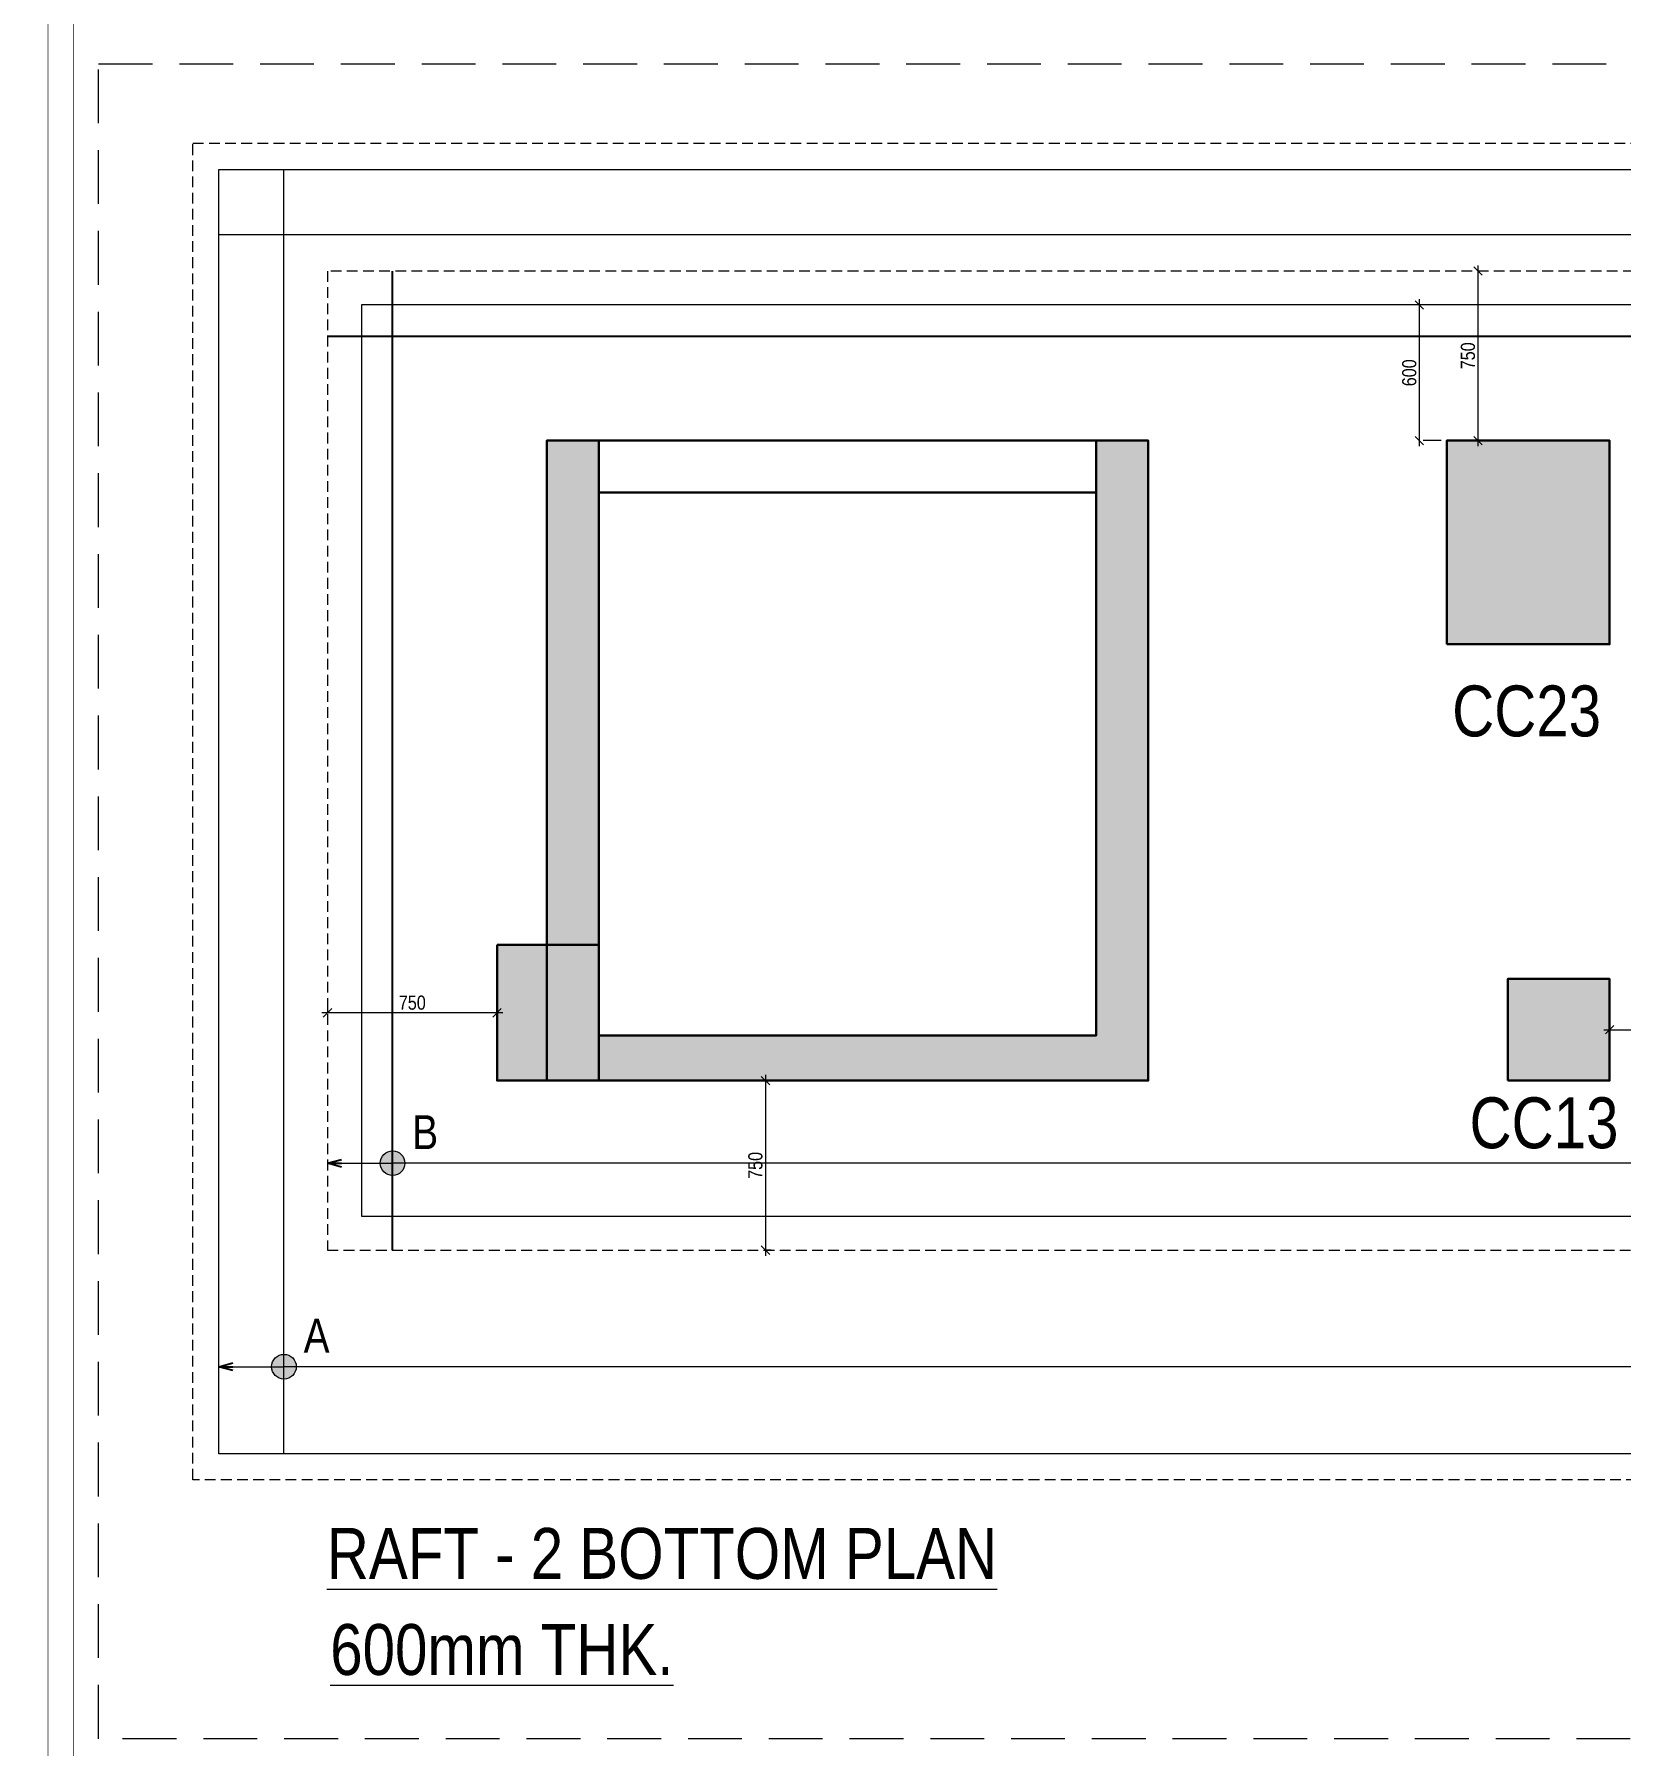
# Model space of a CAD drawing. Header units: millimetres. Extents: x 1112055 to 3390982, y -148532 to 766891.
# Drawn here: x 2383569 to 2411635, y 307215 to 337488 of the extents above; entities that cross this region are included whole.
import ezdxf

# ---------------------------------------------------------------- set-up
doc = ezdxf.new("R2010")
doc.units = ezdxf.units.MM
doc.header["$PDMODE"] = 35
doc.header["$PDSIZE"] = -25
doc.linetypes.add('Hidden', pattern=[9.525, 6.35, -3.175])
for name, color, linetype, lineweight in [('B COL. NO.', 3, 'Continuous', 20), ('B FINAL COLUMN', 1, 'Continuous', 30), ('B FOOTING', 49, 'Continuous', 20), ('B P.C.C', 251, 'Continuous', 0), ('B STEEL', 34, 'Continuous', 15), ('B STEEL TEXT', 7, 'Continuous', 15), ('B TITLE BLOCK', 250, 'Continuous', 0), ('B-REINF-1', 32, 'Continuous', 30), ('B-ST DIM', 250, 'Continuous', 18), ('g-sol250', 250, 'Continuous', 5)]:
    doc.layers.add(name, color=color, linetype=linetype, lineweight=lineweight)
doc.styles.add('ARIAL', font='arial.ttf')
doc.styles.add('Q1', font='g13f12d.shx', dxfattribs={"width": 0.8})
doc.styles.add('SWINC', font='swissc.ttf')
doc.dimstyles.new('BH-STD', dxfattribs={"dimscale": 0, "dimtxt": 230, "dimasz": 125, "dimexe": 0, "dimexo": 100, "dimgap": 50, "dimtad": 1, "dimdec": 0, "dimzin": 1, "dimdsep": 46, "dimtxsty": 'Q1', "dimblk": 'ARCHTICK', "dimcen": 1, "dimdle": 100, "dimclrd": 250, "dimclre": 250, "dimclrt": 256, "dimadec": 0, "dimazin": 0, "dimtfac": 1, "dimtdec": 0, "dimtix": 1, "dimtofl": 0, "dimtmove": 0, "dimatfit": 2, "dimfxl": 1, "dimtolj": 1, "dimtzin": 0, "dimlwd": 9, "dimlwe": 9, "dimarcsym": 0})
doc.dimstyles.new('DIM 1', dxfattribs={"dimscale": 0, "dimtxt": 230, "dimasz": 150, "dimexe": 0.18, "dimexo": 0.0625, "dimgap": 0.5, "dimtad": 1, "dimdec": 0, "dimzin": 0, "dimdsep": 46, "dimtxsty": 'ARIAL', "dimblk": 'OBLIQUE', "dimcen": 6, "dimse1": 1, "dimse2": 1, "dimclrd": 256, "dimclrt": 256, "dimadec": 0, "dimazin": 2, "dimtfac": 0.75, "dimtdec": 0, "dimtix": 1, "dimtofl": 0, "dimtmove": 1, "dimatfit": 3, "dimldrblk": 'OPEN30', "dimfxl": 0.18, "dimfrac": 1, "dimtolj": 1, "dimtzin": 0, "dimlwd": -1, "dimarcsym": 0})

# ---------------------------------------------------------------- blocks, each defined once
blk = doc.blocks.new('_Oblique')
at = {"color": 0, "linetype": 'ByBlock', "lineweight": -2}
blk.add_line((-0.5, -0.5), (0.5, 0.5), dxfattribs=at)
blk = doc.blocks.new('_Open30')
at = {"color": 0, "linetype": 'ByBlock', "lineweight": -2}
for p, q in [((-1, 0.27), (0, 0)), ((0, 0), (-1, -0.27)), ((0, 0), (-1, 0))]:
    blk.add_line(p, q, dxfattribs=at)
blk = doc.blocks.new('*D1271')
at = {"layer": 'B-ST DIM', "color": 7, "lineweight": 9, "ltscale": 50, "transparency": 16777216}
for p, q in [((2409110, 330200), (2409110, 333400)), ((2409232, 333300), (2409110, 333300))]:
    blk.add_line(p, q, dxfattribs=at)
at = {"layer": 'B-ST DIM', "color": 7, "linetype": 'Hidden', "lineweight": 9, "ltscale": 50, "transparency": 16777216}
blk.add_line((2409232, 330300), (2409110, 330300), dxfattribs=at)
at = {"layer": 'Defpoints', "color": 0, "ltscale": 50, "transparency": 16777216}
for p in [(2409110, 333300), (2409332, 333300), (2409332, 330300)]:
    blk.add_point(p, dxfattribs=at)
at = {"layer": 'B-ST DIM', "color": 7, "lineweight": 9, "ltscale": 50, "transparency": 16777216, "xscale": 150, "yscale": 150, "zscale": 150}
for p, rotation in [((2409110, 333300), 90), ((2409110, 330300), 270)]:
    blk.add_blockref('_Oblique', p, dxfattribs=dict(at, rotation=rotation))
at = {"layer": 'B-ST DIM', "color": 7, "ltscale": 50, "transparency": 16777216, "insert": (2408932, 331800), "char_height": 250, "attachment_point": 5, "rotation": 90, "style": 'SWINC'}
blk.add_mtext('\\A1;750', dxfattribs=at)
blk = doc.blocks.new('*D1272')
at = {"layer": 'B-ST DIM', "color": 7, "lineweight": 9, "ltscale": 50, "transparency": 16777216}
for p, q in [((2411337, 319880), (2414537, 319880)), ((2414437, 319980), (2414437, 319880))]:
    blk.add_line(p, q, dxfattribs=at)
at = {"layer": 'B-ST DIM', "color": 7, "linetype": 'Hidden', "lineweight": 9, "ltscale": 50, "transparency": 16777216}
blk.add_line((2411437, 319980), (2411437, 319880), dxfattribs=at)
at = {"layer": 'Defpoints', "color": 0, "ltscale": 50, "transparency": 16777216}
for p in [(2411437, 319880), (2414437, 319880), (2414437, 319880)]:
    blk.add_point(p, dxfattribs=at)
at = {"layer": 'B-ST DIM', "color": 7, "lineweight": 9, "ltscale": 50, "transparency": 16777216, "xscale": 150, "yscale": 150, "zscale": 150, "rotation": 180}
blk.add_blockref('_Oblique', (2411437, 319880), dxfattribs=at)
at = {"layer": 'B-ST DIM', "color": 7, "lineweight": 9, "ltscale": 50, "transparency": 16777216, "xscale": 150, "yscale": 150, "zscale": 150}
blk.add_blockref('_Oblique', (2414437, 319880), dxfattribs=at)
at = {"layer": 'B-ST DIM', "color": 7, "ltscale": 50, "transparency": 16777216, "insert": (2412937, 320058), "char_height": 250, "attachment_point": 5, "style": 'SWINC'}
blk.add_mtext('\\A1;750', dxfattribs=at)
blk = doc.blocks.new('*D1273')
at = {"layer": 'B-ST DIM', "color": 7, "lineweight": 9, "ltscale": 50, "transparency": 16777216}
for p, q in [((2396505, 319080), (2396505, 315880)), ((2396605, 315980), (2396505, 315980))]:
    blk.add_line(p, q, dxfattribs=at)
at = {"layer": 'B-ST DIM', "color": 7, "linetype": 'Hidden', "lineweight": 9, "ltscale": 50, "transparency": 16777216}
blk.add_line((2396605, 318980), (2396505, 318980), dxfattribs=at)
at = {"layer": 'Defpoints', "color": 0, "ltscale": 50, "transparency": 16777216}
for p in [(2396505, 318980), (2396505, 315980), (2396505, 315980)]:
    blk.add_point(p, dxfattribs=at)
at = {"layer": 'B-ST DIM', "color": 7, "lineweight": 9, "ltscale": 50, "transparency": 16777216, "xscale": 150, "yscale": 150, "zscale": 150}
for p, rotation in [((2396505, 318980), 90), ((2396505, 315980), 270)]:
    blk.add_blockref('_Oblique', p, dxfattribs=dict(at, rotation=rotation))
at = {"layer": 'B-ST DIM', "color": 7, "ltscale": 50, "transparency": 16777216, "insert": (2396327, 317480), "char_height": 250, "attachment_point": 5, "rotation": 90, "style": 'SWINC'}
blk.add_mtext('\\A1;750', dxfattribs=at)
blk = doc.blocks.new('*D1274')
at = {"layer": 'B-ST DIM', "color": 7, "lineweight": 9, "ltscale": 50, "transparency": 16777216}
for p, q in [((2391857, 320180), (2388657, 320180)), ((2388757, 320280), (2388757, 320180))]:
    blk.add_line(p, q, dxfattribs=at)
at = {"layer": 'B-ST DIM', "color": 7, "linetype": 'Hidden', "lineweight": 9, "ltscale": 50, "transparency": 16777216}
blk.add_line((2391757, 320280), (2391757, 320180), dxfattribs=at)
at = {"layer": 'Defpoints', "color": 0, "ltscale": 50, "transparency": 16777216}
for p in [(2388757, 320180), (2388757, 320180), (2391757, 320180)]:
    blk.add_point(p, dxfattribs=at)
at = {"layer": 'B-ST DIM', "color": 7, "lineweight": 9, "ltscale": 50, "transparency": 16777216, "xscale": 150, "yscale": 150, "zscale": 150, "rotation": 180}
blk.add_blockref('_Oblique', (2388757, 320180), dxfattribs=at)
at = {"layer": 'B-ST DIM', "color": 7, "lineweight": 9, "ltscale": 50, "transparency": 16777216, "xscale": 150, "yscale": 150, "zscale": 150}
blk.add_blockref('_Oblique', (2391757, 320180), dxfattribs=at)
at = {"layer": 'B-ST DIM', "color": 7, "ltscale": 50, "transparency": 16777216, "insert": (2390257, 320358), "char_height": 250, "attachment_point": 5, "style": 'SWINC'}
blk.add_mtext('\\A1;750', dxfattribs=at)
blk = doc.blocks.new('*D1312')
at = {"layer": 'B-ST DIM', "color": 7, "lineweight": 9, "ltscale": 50, "transparency": 16777216}
for p, q in [((2408072, 330200), (2408072, 332800)), ((2408457, 332700), (2408072, 332700))]:
    blk.add_line(p, q, dxfattribs=at)
at = {"layer": 'B-ST DIM', "color": 7, "linetype": 'Hidden', "lineweight": 9, "ltscale": 50, "transparency": 16777216}
blk.add_line((2408457, 330300), (2408072, 330300), dxfattribs=at)
at = {"layer": 'Defpoints', "color": 0, "ltscale": 50, "transparency": 16777216}
for p in [(2408072, 332700), (2408557, 332700), (2408557, 330300)]:
    blk.add_point(p, dxfattribs=at)
at = {"layer": 'B-ST DIM', "color": 7, "lineweight": 9, "ltscale": 50, "transparency": 16777216, "xscale": 150, "yscale": 150, "zscale": 150}
for p, rotation in [((2408072, 332700), 90), ((2408072, 330300), 270)]:
    blk.add_blockref('_Oblique', p, dxfattribs=dict(at, rotation=rotation))
at = {"layer": 'B-ST DIM', "color": 7, "ltscale": 50, "transparency": 16777216, "insert": (2407894, 331500), "char_height": 250, "attachment_point": 5, "rotation": 90, "style": 'SWINC'}
blk.add_mtext('\\A1;600', dxfattribs=at)

msp = doc.modelspace()

# ---------------------------------------------------------------- hatches: boundary and pattern name
at = {"layer": 'B STEEL TEXT', "lineweight": 5}
h = msp.add_hatch(color=256, dxfattribs=at)
h.dxf.hatch_style = 1
edge = h.paths.add_edge_path()
edge.add_arc((2389908.3, 317519.7), 218.3, 0, 360)
h = msp.add_hatch(color=256, dxfattribs=at)
h.dxf.hatch_style = 1
edge = h.paths.add_edge_path()
edge.add_arc((2387987.1, 313920.4), 218.3, 0, 360)
at = {"layer": 'g-sol250'}
h = msp.add_hatch(color=250, dxfattribs=at)
h.dxf.hatch_style = 1
h.paths.add_polyline_path([(2393556.6, 330299.7), (2392636.6, 330299.7), (2392636.6, 318979.7), (2403276.6, 318979.7), (2403276.6, 330299.7), (2402356.6, 330299.7), (2402356.6, 319779.7), (2393556.6, 319779.7)])
h = msp.add_hatch(color=250, dxfattribs=at)
h.dxf.hatch_style = 1
h.paths.add_polyline_path([(2408556.6, 326699.7), (2411436.6, 326699.7), (2411436.6, 330299.7), (2408556.6, 330299.7)])
h = msp.add_hatch(color=250, dxfattribs=at)
h.dxf.hatch_style = 1
h.paths.add_polyline_path([(2391756.6, 321379.7), (2393556.6, 321379.7), (2393556.6, 318979.7), (2391756.6, 318979.7)])
h = msp.add_hatch(color=250, dxfattribs=at)
h.dxf.hatch_style = 1
h.paths.add_polyline_path([(2409636.6, 318979.7), (2411436.6, 318979.7), (2411436.6, 320779.7), (2409636.6, 320779.7)])

# ---------------------------------------------------------------- linework, layer by layer
at = {"layer": 'B FINAL COLUMN'}
for p, q in [((2402356.6, 330299.7), (2393556.6, 330299.7)), ((2402356.6, 329379.7), (2393556.6, 329379.7))]:
    msp.add_line(p, q, dxfattribs=at)
msp.add_lwpolyline([(2393556.6, 330299.7), (2392636.6, 330299.7), (2392636.6, 318979.7), (2403276.6, 318979.7), (2403276.6, 330299.7), (2402356.6, 330299.7), (2402356.6, 319779.7), (2393556.6, 319779.7), (2393556.6, 330299.7)], dxfattribs=at)
for points in [[(2408556.6, 326699.7), (2411436.6, 326699.7), (2411436.6, 330299.7), (2408556.6, 330299.7)], [(2391756.6, 321379.7), (2393556.6, 321379.7), (2393556.6, 318979.7), (2391756.6, 318979.7)], [(2409636.6, 318979.7), (2411436.6, 318979.7), (2411436.6, 320779.7), (2409636.6, 320779.7)]]:
    msp.add_lwpolyline(points, close=True, dxfattribs=at)
at = {"layer": 'B FOOTING'}
msp.add_lwpolyline([(2386835.4, 335098.4), (2418035.1, 335098.4), (2418035.1, 312380.4), (2386835.4, 312380.4)], close=True, dxfattribs=at)
at = {"layer": 'B FOOTING', "color": 4}
msp.add_lwpolyline([(2389356.6, 316579.7), (2413836.6, 316579.7), (2413836.6, 332699.7), (2389356.6, 332699.7)], close=True, dxfattribs=at)
at = {"layer": 'B P.C.C', "color": 250, "linetype": 'Hidden', "lineweight": 0, "ltscale": 150}
msp.add_lwpolyline([(2384708.1, 336967.2), (2467524.9, 336967.2), (2467524.9, 307339.2), (2384708.1, 307339.2)], close=True, dxfattribs=at)
at = {"layer": 'B P.C.C', "color": 250, "linetype": 'Hidden', "lineweight": 0, "ltscale": 30}
msp.add_lwpolyline([(2386375.4, 335558.4), (2418495.1, 335558.4), (2418495.1, 311920.4), (2386375.4, 311920.4)], close=True, dxfattribs=at)
at = {"layer": 'B P.C.C', "color": 4, "linetype": 'Hidden', "lineweight": 0, "ltscale": 30}
msp.add_lwpolyline([(2388756.6, 315979.7), (2414436.6, 315979.7), (2414436.6, 333299.7), (2388756.6, 333299.7)], close=True, dxfattribs=at)
at = {"layer": 'B STEEL'}
for p, q in [((2387987.1, 312380.4), (2387987.1, 335098.4)), ((2386835.4, 333946.7), (2418035.1, 333946.7))]:
    msp.add_line(p, q, dxfattribs=at)
at = {"layer": 'B STEEL TEXT', "lineweight": 5}
for centre in [(2389908.3, 317519.7), (2387987.1, 313920.4)]:
    msp.add_circle(centre, 218.3, dxfattribs=at)
at = {"layer": 'B TITLE BLOCK', "color": 1, "const_width": 10.1}
msp.add_lwpolyline([(2383811.2, 384330.6), (2383811.2, 291134.9), (2523525.9, 291134.9), (2523525.9, 384330.6)], close=True, dxfattribs=at)
at = {"layer": 'B TITLE BLOCK', "color": 250, "lineweight": 0, "const_width": 10.1}
msp.add_lwpolyline([(2384259.6, 383882.2), (2384259.6, 291583.3), (2523077.4, 291583.3), (2523077.4, 383882.2)], close=True, dxfattribs=at)
at = {"layer": 'B-REINF-1', "color": 6, "lineweight": 25}
for p, q in [((2389908.3, 315979.7), (2389908.3, 333299.7)), ((2388756.6, 332148), (2414436.6, 332148))]:
    msp.add_line(p, q, dxfattribs=at)

# ---------------------------------------------------------------- texts
at = {"layer": 'B COL. NO.', "style": 'SWINC'}
for s, p in [('CC23', (2408651.7, 325068.8)), ('CC13', (2408959.2, 317784)), ('%%URAFT - 2 BOTTOM PLAN', (2388745.2, 310167.6)), ('%%U600mm THK.', (2388805.2, 308467.6))]:
    msp.add_text(s, height=900, dxfattribs=at).set_placement(p)
at = {"layer": 'B STEEL TEXT', "lineweight": 9, "style": 'SWINC'}
for s, p in [('B', (2390256.6, 317768.1)), ('A', (2388335.4, 314168.8))]:
    msp.add_text(s, height=600, dxfattribs=at).set_placement(p)
at = {"layer": 'B TITLE BLOCK', "color": 251, "insert": (2511437.2, 309549.3), "char_height": 354.305, "attachment_point": 2, "style": 'SWINC'}
msp.add_mtext_dynamic_manual_height_columns('\\pxsm1,qj;{\\fBankGothic Lt BT|b0|i0|c0|p34;BHOOMI\\P\\ps*,q*;\\fGost|b0|i0|c0|p2;\\H0.8x;- CONSULTANTS -\\C1; }', width=926435.836, gutter_width=0, heights=[130313.8], dxfattribs=at)

# ---------------------------------------------------------------- dimensions: what is measured, and where the dimension line sits
at = {"layer": 'B-ST DIM', "ltscale": 50}
for base, p1, p2, picture, middle in [((2409110.2, 333299.7), (2409331.6, 330299.7), (2409331.6, 333299.7), '*D1271', (2408932, 331799.7)), ((2408072.4, 332699.7), (2408556.6, 330299.7), (2408556.6, 332699.7), '*D1312', (2407894.1, 331499.7)), ((2396505.2, 315979.7), (2396505.2, 318979.7), (2396505.2, 315979.7), '*D1273', (2396327, 317479.7))]:
    dim = msp.add_linear_dim(base=base, p1=p1, p2=p2, angle=90, dimstyle='BH-STD', override={"dimscale": 1, "dimtxt": 250, "dimasz": 150, "dimlfac": 0.25, "dimtxsty": 'SWINC', "dimblk1": 'Oblique', "dimblk2": 'Oblique', "dimsah": 1, "dimclrd": 7, "dimclre": 7, "dimclrt": 7}, dxfattribs=at)
    dim.commit()
    dim.dimension.update_dxf_attribs({"geometry": picture, "text_midpoint": middle})
for base, p1, p2, picture, middle in [((2388756.6, 320179.7), (2391756.6, 320179.7), (2388756.6, 320179.7), '*D1274', (2390256.6, 320357.9)), ((2414436.6, 319879.7), (2411436.6, 319879.7), (2414436.6, 319879.7), '*D1272', (2412936.6, 320057.9))]:
    dim = msp.add_linear_dim(base=base, p1=p1, p2=p2, dimstyle='BH-STD', override={"dimscale": 1, "dimtxt": 250, "dimasz": 150, "dimlfac": 0.25, "dimtxsty": 'SWINC', "dimblk1": 'Oblique', "dimblk2": 'Oblique', "dimsah": 1, "dimclrd": 7, "dimclre": 7, "dimclrt": 7}, dxfattribs=at)
    dim.commit()
    dim.dimension.update_dxf_attribs({"geometry": picture, "text_midpoint": middle})

# ---------------------------------------------------------------- leaders
at = {"layer": 'B STEEL TEXT', "lineweight": 5}
for points in [[(2388756.6, 317519.7), (2389908.3, 317519.7)], [(2414436.6, 317519.7), (2389908.3, 317519.7)], [(2386835.4, 313920.4), (2387987.1, 313920.4)], [(2418035.1, 313920.4), (2387987.1, 313920.4)]]:
    msp.add_leader(points, dimstyle='DIM 1', override={"dimscale": 1, "dimasz": 250, "dimtad": 0, "dimtxsty": 'SWINC', "dimclrd": 250, "dimfxlon": 1, "dimlwd": 0, "dimarcsym": 2}, dxfattribs=at)

doc.saveas('drawing.dxf')
